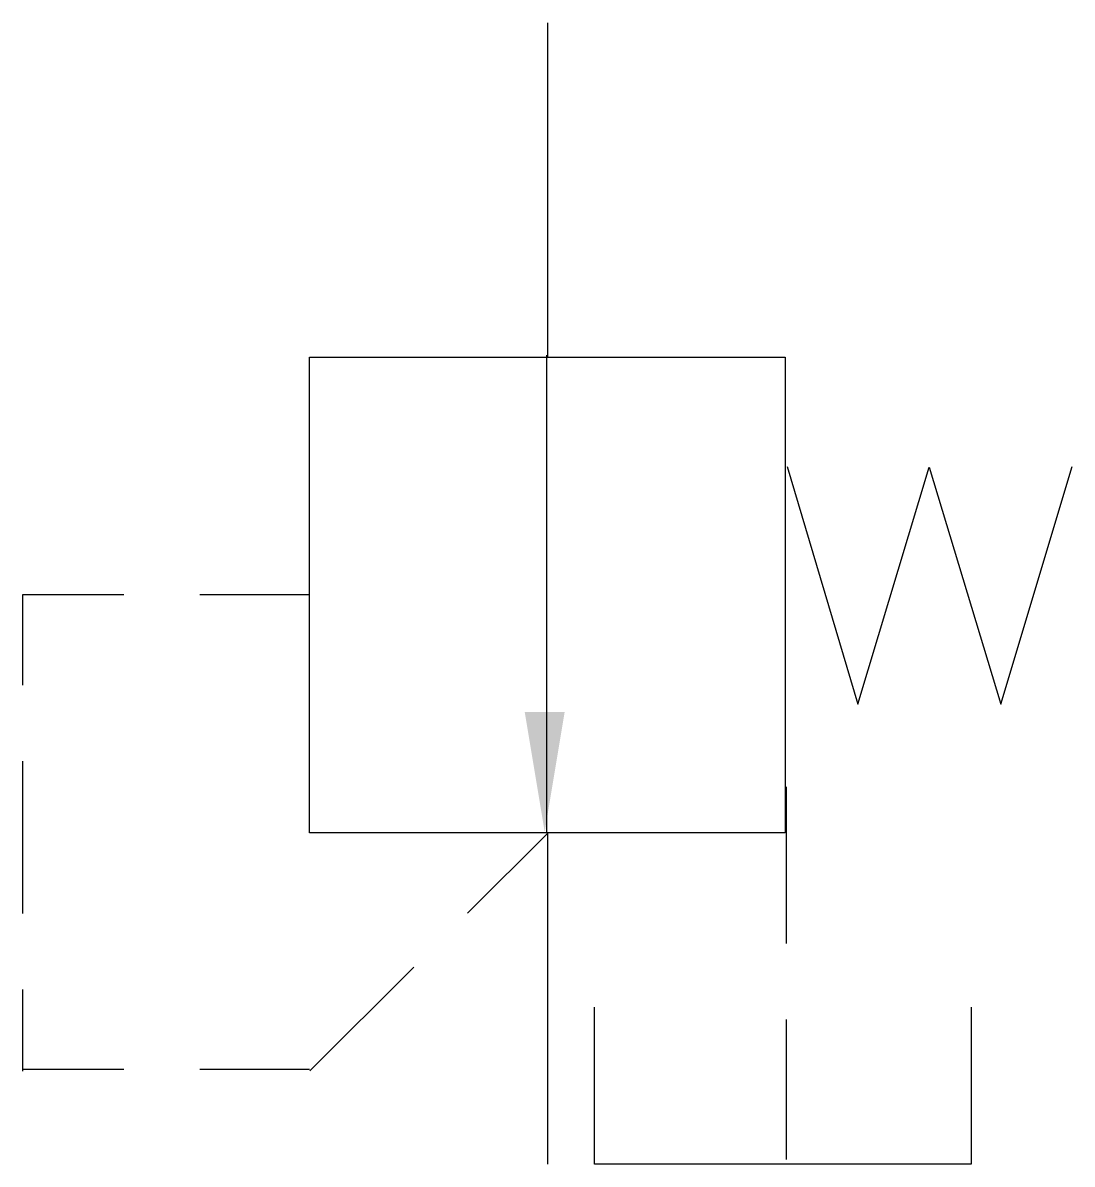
# Model space of a CAD drawing. Extents: x 90 to 112, y 110 to 134.
import ezdxf

# ---------------------------------------------------------------- set-up
doc = ezdxf.new("R2010")
doc.units = 0
doc.header["$LTSCALE"] = 5
doc.header["$MEASUREMENT"] = 0
doc.layers.add('11', color=1, linetype='CONTINUOUS')
doc.layers.add('12', color=2, linetype='CONTINUOUS')

# ---------------------------------------------------------------- blocks, each defined once
blk = doc.blocks.new('5171', base_point=(201.305, 88.5))
at = {"layer": '11'}
for p, q in [((201.383, 88.426), (201.383, 93.426)), ((213.383, 93.426), (213.383, 88.426)), ((213.383, 88.426), (201.383, 88.426))]:
    blk.add_line(p, q, dxfattribs=at)

msp = doc.modelspace()

# ---------------------------------------------------------------- linework, layer by layer
at = {"layer": '11'}
for p, q in [((101.006, 134.026), (101.006, 126.994)), ((96.003, 116.994), (96.003, 126.994)), ((96.003, 126.994), (106.003, 126.994)), ((100.988, 127.036), (100.988, 117.02)), ((106.003, 126.994), (106.003, 116.994)), ((106.049, 124.701), (107.532, 119.704)), ((107.532, 119.704), (109.034, 124.685)), ((109.034, 124.685), (110.536, 119.704)), ((110.536, 119.704), (112.039, 124.701)), ((106.003, 116.994), (96.003, 116.994)), ((101.006, 116.994), (101.006, 110.031))]:
    msp.add_line(p, q, dxfattribs=at)
at = {"layer": '12'}
for p, q in [((89.977, 120.103), (89.977, 122.009)), ((92.101, 121.997), (89.977, 121.997)), ((96.003, 121.997), (93.701, 121.997)), ((89.977, 115.303), (89.977, 118.503)), ((106.026, 117.964), (106.026, 114.673)), ((101.023, 116.999), (99.328, 115.305)), ((98.197, 114.173), (96.014, 111.991)), ((89.977, 111.983), (89.977, 113.703)), ((106.026, 113.073), (106.026, 110.126)), ((92.101, 112.018), (89.977, 112.018)), ((96.003, 112.018), (93.701, 112.018))]:
    msp.add_line(p, q, dxfattribs=at)
msp.add_solid([(100.529, 119.54), (101.369, 119.54), (100.949, 117.02)], dxfattribs=at)

# ---------------------------------------------------------------- block references
at = {"layer": '11', "xscale": 0.66, "yscale": 0.66, "zscale": 0.66}
msp.add_blockref('5171', (101.947, 110.08), dxfattribs=at)

doc.saveas('drawing.dxf')
